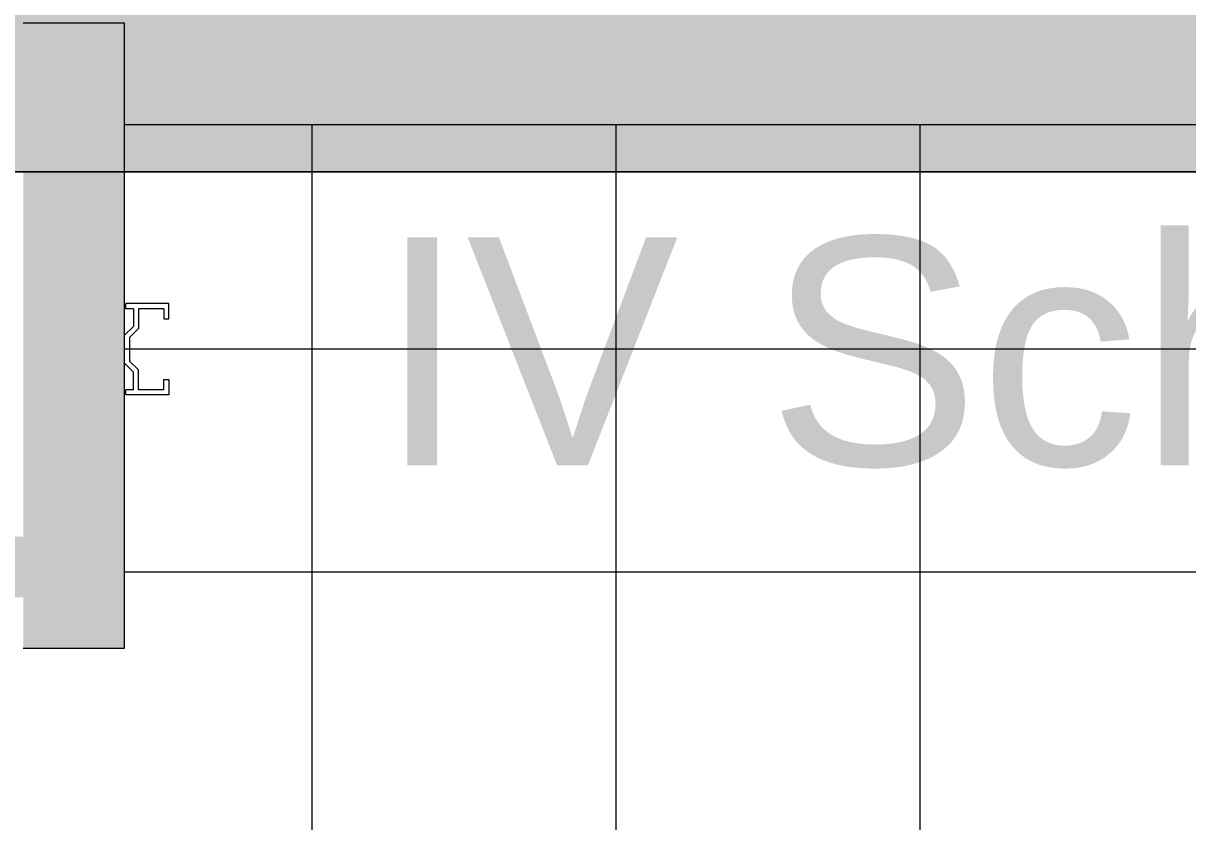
# Model space of a CAD drawing. Header units: metres. Extents: x 0.003 to 0.843, y 0.003 to 0.597.
# Drawn here: x 0.39146 to 0.40066, y 0.1558 to 0.16217 of the extents above; entities that cross this region are included whole.
import ezdxf

# ---------------------------------------------------------------- set-up
doc = ezdxf.new("R2010")
doc.units = ezdxf.units.M
for name, pattern in [('AUSGEZOGEN', [0]), ('STRICHLINIE', [19.05, 12.7, -6.35]), ('STRICHPUNKT', [25.4, 12.7, -6.35, 0, -6.35])]:
    doc.linetypes.add(name, pattern=pattern)
for name, color, linetype, lineweight in [('Allgemein', 7, 'AUSGEZOGEN', 18), ('Ausbau Raeume', 7, 'AUSGEZOGEN', 18), ('Bodenplatte', 7, 'AUSGEZOGEN', 18), ('Daemmung', 7, 'AUSGEZOGEN', 18), ('Decke', 7, 'AUSGEZOGEN', 35), ('Fenster', 7, 'AUSGEZOGEN', 18), ('Rolladen', 7, 'AUSGEZOGEN', 13), ('Text Werkplan Ausfuehrung', 7, 'AUSGEZOGEN', 25)]:
    doc.layers.add(name, color=color, linetype=linetype, lineweight=lineweight)
doc.styles.add('ARIAL', font='ARIAL.TTF')

msp = doc.modelspace()

# ---------------------------------------------------------------- hatches: boundary and pattern name
at = {"layer": 'Allgemein', "linetype": 'AUSGEZOGEN', "lineweight": 13}
h = msp.add_hatch(color=32, dxfattribs=at)
h.paths.add_polyline_path([(0.47636, 0.1581174), (0.45436, 0.1581174), (0.45436, 0.1576374), (0.47636, 0.1576374)])
h.paths.add_polyline_path([(0.33116, 0.1581174), (0.3174, 0.1581174), (0.3174, 0.1576374), (0.33116, 0.1576374)])
h.paths.add_polyline_path([(0.48036, 0.1581174), (0.48036, 0.1576374), (0.50236, 0.1576374), (0.50236, 0.1581174)])
h.paths.add_polyline_path([(0.57596, 0.1581174), (0.56526, 0.1581174), (0.56526, 0.1576374), (0.57596, 0.1576374)])
h.paths.add_polyline_path([(0.38076, 0.1581174), (0.38076, 0.1576374), (0.39146, 0.1576374), (0.39146, 0.1581174)])
h.paths.add_polyline_path([(0.63884, 0.1581174), (0.62556, 0.1581174), (0.62556, 0.1576374), (0.63884, 0.1576374)])
at = {"layer": 'Bodenplatte', "linetype": 'AUSGEZOGEN', "lineweight": 13}
msp.add_hatch(color=71, dxfattribs=at).paths.add_polyline_path([(0.32236, 0.1625974), (0.32236, 0.1609974), (0.63436, 0.1609974), (0.63436, 0.1625974)])
at = {"layer": 'Daemmung', "linetype": 'AUSGEZOGEN', "lineweight": 13}
msp.add_hatch(color=32, dxfattribs=at).paths.add_polyline_path([(0.39226, 0.1593974), (0.39226, 0.1621714), (0.39146, 0.1621714), (0.39146, 0.1593974), (0.39146, 0.1585974), (0.39146, 0.1581174), (0.39146, 0.1576374), (0.39146, 0.1572374), (0.39226, 0.1572374), (0.39226, 0.1576374), (0.39226, 0.1581174), (0.39226, 0.1585974)])

# ---------------------------------------------------------------- linework, layer by layer
at = {"layer": 'Ausbau Raeume', "color": 254, "linetype": 'AUSGEZOGEN', "lineweight": 18}
for p, q in [((0.3937417, 0.1558034), (0.3937417, 0.1613714)), ((0.3961417, 0.1558034), (0.3961417, 0.1613714)), ((0.3985417, 0.1558034), (0.3985417, 0.1613714))]:
    msp.add_line(p, q, dxfattribs=at)
at = {"layer": 'Bodenplatte', "color": 92, "linetype": 'STRICHLINIE', "lineweight": 18}
msp.add_line((0.31916, 0.1609974), (0.63756, 0.1609974), dxfattribs=at)
at = {"layer": 'Daemmung', "color": 7, "linetype": 'AUSGEZOGEN', "lineweight": 13}
for p, q in [((0.39226, 0.1621714), (0.39146, 0.1621714)), ((0.39226, 0.1593974), (0.39226, 0.1621714)), ((0.39226, 0.1585974), (0.39226, 0.1593974)), ((0.39226, 0.1581174), (0.39226, 0.1585974)), ((0.39226, 0.1576374), (0.39226, 0.1581174)), ((0.39226, 0.1572374), (0.39226, 0.1576374)), ((0.39146, 0.1572374), (0.39226, 0.1572374))]:
    msp.add_line(p, q, dxfattribs=at)
at = {"layer": 'Decke', "color": 92, "linetype": 'STRICHPUNKT', "lineweight": 18}
msp.add_line((0.63756, 0.1609974), (0.31916, 0.1609974), dxfattribs=at)
at = {"layer": 'Fenster', "color": 7, "linetype": 'AUSGEZOGEN', "lineweight": 13}
msp.add_line((0.39226, 0.1613714), (0.45356, 0.1613714), dxfattribs=at)
at = {"layer": 'Rolladen', "color": 7, "linetype": 'AUSGEZOGEN', "lineweight": 13}
for p, q in [((0.39227, 0.1599174), (0.39227, 0.1599574)), ((0.39261, 0.1599574), (0.39227, 0.1599574)), ((0.39233, 0.1599174), (0.39227, 0.1599174)), ((0.39233, 0.1599174), (0.39233, 0.1597774)), ((0.39237, 0.1599174), (0.39237, 0.1597608)), ((0.39257, 0.1599174), (0.39237, 0.1599174)), ((0.39257, 0.1599174), (0.39257, 0.1598374)), ((0.39261, 0.1598374), (0.39261, 0.1599574)), ((0.39257, 0.1598374), (0.39261, 0.1598374)), ((0.39233, 0.1597774), (0.39226, 0.1597074)), ((0.39237, 0.1597608), (0.3923, 0.1596908)), ((0.39226, 0.1594874), (0.39226, 0.1597074)), ((0.39226, 0.1595474), (0.39226, 0.1596474)), ((0.3923, 0.1596908), (0.3923, 0.1595039)), ((0.39226, 0.1595374), (0.39226, 0.1595474)), ((0.39233, 0.1594174), (0.39226, 0.1594874)), ((0.39237, 0.1594339), (0.3923, 0.1595039)), ((0.39233, 0.1592774), (0.39233, 0.1594174)), ((0.39237, 0.1592774), (0.39237, 0.1594339)), ((0.39257, 0.1593574), (0.39261, 0.1593574)), ((0.39257, 0.1592774), (0.39257, 0.1593574)), ((0.39261, 0.1593574), (0.39261, 0.1592374)), ((0.39233, 0.1592774), (0.39227, 0.1592774)), ((0.39227, 0.1592374), (0.39227, 0.1592774)), ((0.39257, 0.1592774), (0.39237, 0.1592774)), ((0.39261, 0.1592374), (0.39227, 0.1592374))]:
    msp.add_line(p, q, dxfattribs=at)
at = {"layer": 'Rolladen', "color": 7, "linetype": 'STRICHPUNKT', "lineweight": 13}
for p, q in [((0.453566, 0.1595974), (0.39226, 0.1595974)), ((0.45356, 0.1578374), (0.39226, 0.1578374))]:
    msp.add_line(p, q, dxfattribs=at)

# ---------------------------------------------------------------- texts
at = {"layer": 'Text Werkplan Ausfuehrung', "color": 240, "linetype": 'AUSGEZOGEN', "lineweight": 25, "insert": (0.39426, 0.1586547), "char_height": 0.0018, "width": 0.0009, "attachment_point": 7, "style": 'ARIAL'}
msp.add_mtext('IV\\~Schwelle', dxfattribs=at)

doc.saveas('drawing.dxf')
